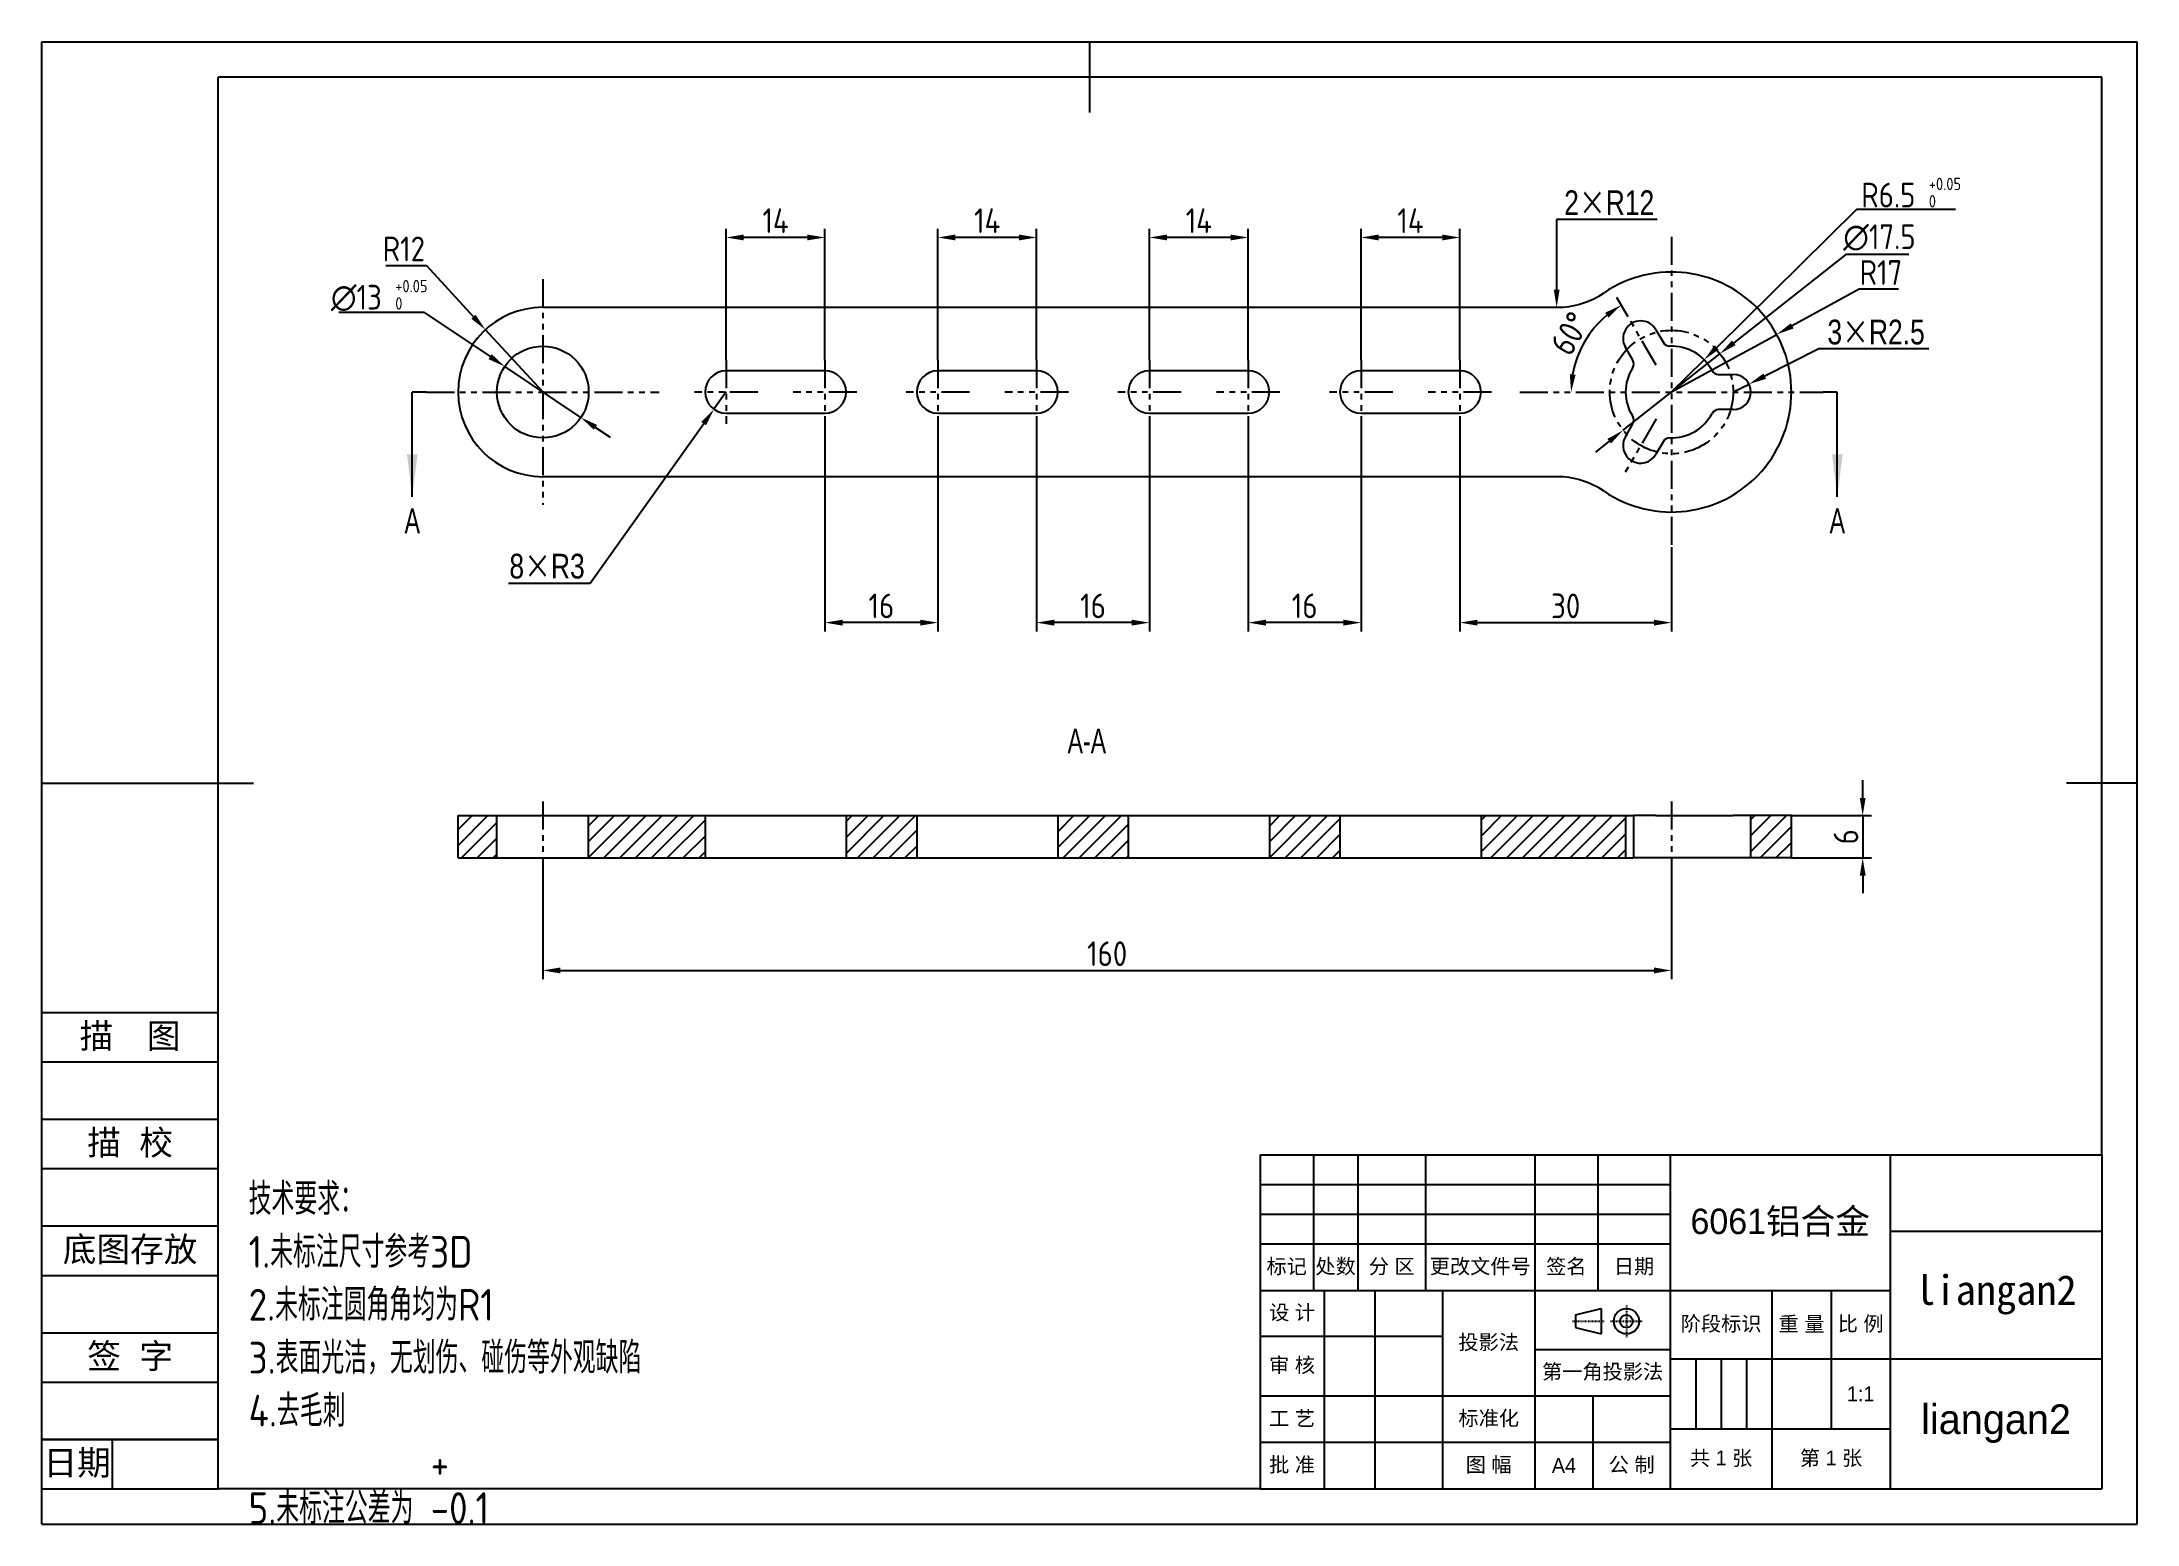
# Model space of a CAD drawing. Header units: millimetres. Extents: x 0 to 297, y 0 to 210.
import ezdxf
from ezdxf.enums import TextEntityAlignment as Align

# ---------------------------------------------------------------- set-up
doc = ezdxf.new("R2010")
doc.units = ezdxf.units.MM
doc.header["$LTSCALE"] = 0.25
doc.header["$PDMODE"] = 3
doc.header["$PDSIZE"] = 1
doc.linetypes.add('CENTER', pattern=[0.6, 0.375, -0.075, 0.075, -0.075])
doc.linetypes.add('PHANTOM2', pattern=[31.75, 15.875, -3.175, 3.175, -3.175, 3.175, -3.175])
doc.layers.get('0').update_dxf_attribs({"linetype": 'CONTINUOUS'})
doc.layers.get('Defpoints').update_dxf_attribs({"linetype": 'CONTINUOUS'})
for name, color, linetype in [('1剖面线', 2, 'CONTINUOUS'), ('1尺寸线', 3, 'CONTINUOUS'), ('2双点画线', 6, 'PHANTOM2'), ('BMQZJ_DXF_TEXT', 7, 'CONTINUOUS'), ('LIANGAN2_DXF_CONTINUOUS_LINE', 7, 'CONTINUOUS'), ('后壳_DXF_FORMAT', 7, 'CONTINUOUS'), ('后壳_DXF_HATCHING', 7, 'CONTINUOUS')]:
    doc.layers.add(name, color=color, linetype=linetype)
doc.styles.get("Standard").update_dxf_attribs({"font": 'CHANGFANGSONG.TTF'})
doc.styles.add('TEXTSTYLE_2', font='CHANGFANGSONG.TTF')
doc.styles.add('字母', font='gbenor.shx', dxfattribs={"height": 3.5, "bigfont": 'gbcbig.shx'})
doc.styles.add('汉字', font='gbenor.shx', dxfattribs={"height": 5, "bigfont": 'gbcbig.shx'})
doc.dimstyles.get("Standard").update_dxf_attribs({"dimtxt": 3.5, "dimasz": 3.5, "dimexe": 1.5, "dimexo": 0, "dimtad": 1, "dimdsep": 46, "dimtxsty": 'STANDARD', "dimblk": '_FILLED', "dimblk1": '_FILLED', "dimblk2": '_FILLED', "dimcen": 0.09, "dimclrt": 3, "dimazin": 2, "dimtol": 1, "dimtp": 0.01, "dimtm": 0.01, "dimtfac": 1, "dimtofl": 0, "dimtmove": 0, "dimatfit": 3, "dimldrblk": '_FILLED', "dimfxl": 1, "dimtolj": 1, "dimarcsym": 0})
doc.dimstyles.new('正常', dxfattribs={"dimtxt": 3.5, "dimasz": 2.5, "dimexe": 1.25, "dimexo": 0, "dimtad": 1, "dimtoh": 1, "dimdsep": 46, "dimtxsty": '字母', "dimcen": 2.5, "dimclrd": 3, "dimclre": 3, "dimclrt": 3, "dimadec": 0, "dimazin": 0, "dimtfac": 1, "dimtmove": 0, "dimatfit": 3, "dimfxl": 1, "dimarcsym": 0})

# ---------------------------------------------------------------- blocks, each defined once
blk = doc.blocks.new('*T5')
at = {"layer": '后壳_DXF_FORMAT', "color": 0, "linetype": 'ByBlock', "lineweight": -2, "transparency": 16777216}
for p, q in [((0, 67.48), (25, 67.48)), ((0, 0), (0, 67.48)), ((25, 0), (25, 67.48)), ((0, 60.48), (25, 60.48)), ((0, 52.36), (25, 52.36)), ((0, 45.36), (25, 45.36)), ((0, 37.24), (25, 37.24)), ((0, 30.24), (25, 30.24)), ((0, 22.12), (25, 22.12)), ((0, 15.12), (25, 15.12)), ((0, 7), (25, 7)), ((10, 0), (10, 7)), ((0, 0), (25, 0))]:
    blk.add_line(p, q, dxfattribs=at)
at = {"layer": '后壳_DXF_FORMAT', "color": 3, "linetype": 'Continuous', "transparency": 16777216, "char_height": 3.5, "attachment_point": 5, "style": 'TEXTSTYLE_2'}
for s, insert, width in [('{\\fSimSun|b0|i0|c134|p2;描  图}', (12.5, 63.98), 24.88), ('描  校', (12.5, 48.86), 24.88), ('底图存放', (12.5, 33.74), 24.88), ('签  字', (12.5, 18.62), 24.88), ('日期', (5, 3.5), 9.88)]:
    blk.add_mtext(s, dxfattribs=dict(at, insert=insert, width=width))
blk = doc.blocks.new('*T6')
at = {"layer": '后壳_DXF_FORMAT', "color": 0, "linetype": 'ByBlock', "lineweight": -2, "transparency": 16777216}
for p, q in [((0, 0), (119.32, 0)), ((0, 0), (0, -47.3)), ((7.55, 0), (7.55, -19.2)), ((13.86, 0), (13.86, -19.2)), ((23.46, 0), (23.46, -19.2)), ((38.96, 0), (38.96, -47.3)), ((47.87, 0), (47.87, -19.2)), ((58.15, 0), (58.15, -47.3)), ((89.32, 0), (89.32, -47.3)), ((119.32, 0), (119.32, -47.3)), ((0, -4.2), (58.15, -4.2)), ((0, -8.4), (58.15, -8.4)), ((89.32, -10.8), (119.32, -10.8)), ((0, -12.6), (58.15, -12.6)), ((0, -19.2), (89.32, -19.2)), ((9.06, -19.2), (9.06, -47.3)), ((16.26, -19.2), (16.26, -47.3)), ((25.86, -19.2), (25.86, -47.3)), ((72.55, -19.2), (72.55, -47.3)), ((80.95, -19.2), (80.95, -38.82)), ((0, -25.67), (25.86, -25.67)), ((38.96, -27.56), (58.15, -27.56)), ((58.15, -28.87), (119.32, -28.87)), ((61.75, -28.87), (61.75, -38.82)), ((65.35, -28.87), (65.35, -38.82)), ((68.95, -28.87), (68.95, -38.82)), ((0, -34.11), (58.15, -34.11)), ((47.18, -34.11), (47.18, -47.3)), ((0, -40.7), (58.15, -40.7)), ((58.15, -38.82), (89.32, -38.82)), ((0, -47.3), (119.32, -47.3))]:
    blk.add_line(p, q, dxfattribs=at)
at = {"layer": '后壳_DXF_FORMAT', "color": 3, "linetype": 'Continuous', "transparency": 16777216, "attachment_point": 5}
for s, insert, char_height, width in [('6061{\\fSimSun|b0|i0|c134|p2;铝合金}', (73.73, -9.6), 3.6, 31.0975), ('标记', (3.77, -15.9), 2.1, 7.474), ('处数', (10.7, -15.9), 2.1, 6.2372), ('分 区', (18.66, -15.9), 2.1, 9.528), ('更改文件号', (31.21, -15.9), 2.1, 15.4332), ('签名', (43.41, -15.9), 2.1, 8.836), ('日期', (53.01, -15.9), 2.1, 10.2064), ('设 计', (4.53, -22.43), 2.1, 8.9832), ('{\\fSimSun|b0|i0|c134|p2;阶段标识}', (65.35, -24.03), 2.1, 14.328), ('重 量', (76.75, -24.03), 2.1, 8.328), ('比 例', (85.13, -24.03), 2.1, 8.2975), ('投影法', (32.41, -26.65), 2.1, 13.0332), ('审 核', (4.53, -29.89), 2.1, 8.9832), ('第一角投影法', (48.55, -30.83), 2.1, 19.1144), ('1:1', (85.13, -33.84), 2.1, 8.2975), ('liangan2', (104.32, -38.08), 4.2, 29.928), ('工 艺', (4.53, -37.41), 2.1, 8.9832), ('标准化', (32.41, -37.41), 2.1, 13.0332), ('第 1 张', (80.93, -43.06), 2.1, 16.6975), ('批 准', (4.53, -44), 2.1, 8.9832), ('图 幅', (32.41, -44), 2.1, 13.0332), ('A4', (43.07, -44), 2.1, 8.1508), ('公 制', (52.67, -44), 2.1, 10.8917), ('共 1 张', (65.35, -43.06), 2.1, 14.328)]:
    blk.add_mtext(s, dxfattribs=dict(at, insert=insert, char_height=char_height, width=width))
at = {"layer": '后壳_DXF_FORMAT', "color": 0, "linetype": 'Continuous', "transparency": 16777216, "insert": (104.32, -19.83), "char_height": 4.2, "width": 29.928, "attachment_point": 5}
blk.add_mtext('{\\fSimSun|b0|i0|c134|p2;\\C3;liangan2}', dxfattribs=at)
blk = doc.blocks.new('FIRST_ANG02_BL2', base_point=(178, 28))
at = {"layer": '后壳_DXF_FORMAT', "color": 7, "linetype": 'Continuous'}
for p, q in [((170.5, 29.5), (176.5, 31)), ((176.5, 31), (176.5, 25)), ((170.5, 29.5), (170.5, 26.5)), ((170.5, 26.5), (176.5, 25))]:
    blk.add_line(p, q, dxfattribs=at)
at = {"layer": '后壳_DXF_FORMAT', "color": 1, "linetype": 'CENTER'}
for p, q in [((182.5, 31.75), (182.5, 24.25)), ((169.75, 28), (177.25, 28)), ((178.75, 28), (186.25, 28))]:
    blk.add_line(p, q, dxfattribs=at)
at = {"layer": '后壳_DXF_FORMAT', "color": 7, "linetype": 'Continuous'}
for radius in [3, 1.5]:
    blk.add_circle((182.5, 28), radius, dxfattribs=at)
blk = doc.blocks.new('_FILLED')
at = {"color": 0, "linetype": 'ByBlock'}
blk.add_solid([(0, 0), (-1, 0.143), (-1, -0.143)], dxfattribs=at)
blk = doc.blocks.new('XSEC_FILLED')
at = {"color": 0, "linetype": 'ByBlock'}
blk.add_solid([(0, 0), (-1, 0.125), (-1, -0.125)], dxfattribs=at)
blk = doc.blocks.new('*D201')
at = {"layer": '1尺寸线', "color": 3, "lineweight": -2, "transparency": 16777216}
for p, q in [((71, 92.38), (71, 77.19)), ((231, 92.38), (231, 77.19)), ((73.5, 78.44), (228.5, 78.44))]:
    blk.add_line(p, q, dxfattribs=at)
at = {"layer": '1尺寸线', "color": 3, "transparency": 16777216}
for points in [[(73.5, 78.86), (73.5, 78.02), (71, 78.44)], [(228.5, 78.86), (228.5, 78.02), (231, 78.44)]]:
    blk.add_solid(points, dxfattribs=at)
at = {"layer": 'Defpoints', "color": 0, "transparency": 16777216}
for p in [(71, 92.38), (231, 92.38), (231, 78.44)]:
    blk.add_point(p, dxfattribs=at)
at = {"layer": '1尺寸线', "color": 3, "transparency": 16777216, "insert": (151, 80.81), "char_height": 3.5, "attachment_point": 5, "style": '字母'}
blk.add_mtext('160', dxfattribs=at)
blk = doc.blocks.new('*D202')
at = {"layer": '1尺寸线', "color": 3, "lineweight": -2, "transparency": 16777216}
for p, q in [((258.1, 102.88), (258.1, 105.38)), ((248, 100.38), (259.35, 100.38)), ((258.1, 100.38), (258.1, 94.38)), ((248, 94.38), (259.35, 94.38)), ((258.1, 91.88), (258.1, 89.38))]:
    blk.add_line(p, q, dxfattribs=at)
at = {"layer": '1尺寸线', "color": 3, "transparency": 16777216}
for points in [[(257.69, 102.88), (258.52, 102.88), (258.1, 100.38)], [(257.69, 91.88), (258.52, 91.88), (258.1, 94.38)]]:
    blk.add_solid(points, dxfattribs=at)
at = {"layer": 'Defpoints', "color": 0, "transparency": 16777216}
for p in [(248, 100.38), (248, 94.38), (258.1, 94.38)]:
    blk.add_point(p, dxfattribs=at)
at = {"layer": '1尺寸线', "color": 3, "transparency": 16777216, "insert": (255.73, 97.38), "char_height": 3.5, "attachment_point": 5, "rotation": 90, "style": '字母'}
blk.add_mtext('6', dxfattribs=at)
blk = doc.blocks.new('*D203')
at = {"layer": '1尺寸线', "color": 3, "lineweight": -2, "transparency": 16777216}
for p, q in [((201, 155.9), (201, 126.47)), ((231, 138.4), (231, 126.47)), ((203.5, 127.72), (228.5, 127.72))]:
    blk.add_line(p, q, dxfattribs=at)
at = {"layer": '1尺寸线', "color": 3, "transparency": 16777216}
for points in [[(203.5, 128.14), (203.5, 127.3), (201, 127.72)], [(228.5, 128.14), (228.5, 127.3), (231, 127.72)]]:
    blk.add_solid(points, dxfattribs=at)
at = {"layer": 'Defpoints', "color": 0, "transparency": 16777216}
for p in [(201, 155.9), (231, 138.4), (231, 127.72)]:
    blk.add_point(p, dxfattribs=at)
at = {"layer": '1尺寸线', "color": 3, "transparency": 16777216, "insert": (216, 130.1), "char_height": 3.5, "attachment_point": 5, "style": '字母'}
blk.add_mtext('30', dxfattribs=at)
blk = doc.blocks.new('*D204')
at = {"layer": '1尺寸线', "color": 3, "lineweight": -2, "transparency": 16777216}
for p, q in [((187, 164.9), (187, 183.54)), ((198.5, 182.29), (189.5, 182.29)), ((201, 164.9), (201, 183.54))]:
    blk.add_line(p, q, dxfattribs=at)
at = {"layer": '1尺寸线', "color": 3, "transparency": 16777216}
for points in [[(189.5, 182.71), (189.5, 181.88), (187, 182.29)], [(198.5, 182.71), (198.5, 181.88), (201, 182.29)]]:
    blk.add_solid(points, dxfattribs=at)
at = {"layer": 'Defpoints', "color": 0, "transparency": 16777216}
for p in [(187, 182.29), (187, 164.9), (201, 164.9)]:
    blk.add_point(p, dxfattribs=at)
at = {"layer": '1尺寸线', "color": 3, "transparency": 16777216, "insert": (194, 184.67), "char_height": 3.5, "attachment_point": 5, "style": '字母'}
blk.add_mtext('14', dxfattribs=at)
blk = doc.blocks.new('*D205')
at = {"layer": '1尺寸线', "color": 3, "lineweight": -2, "transparency": 16777216}
for p, q in [((171, 155.9), (171, 126.47)), ((187, 155.9), (187, 126.47)), ((184.5, 127.72), (173.5, 127.72))]:
    blk.add_line(p, q, dxfattribs=at)
at = {"layer": '1尺寸线', "color": 3, "transparency": 16777216}
for points in [[(173.5, 128.14), (173.5, 127.3), (171, 127.72)], [(184.5, 128.14), (184.5, 127.3), (187, 127.72)]]:
    blk.add_solid(points, dxfattribs=at)
at = {"layer": 'Defpoints', "color": 0, "transparency": 16777216}
for p in [(171, 155.9), (187, 155.9), (171, 127.72)]:
    blk.add_point(p, dxfattribs=at)
at = {"layer": '1尺寸线', "color": 3, "transparency": 16777216, "insert": (179, 130.1), "char_height": 3.5, "attachment_point": 5, "style": '字母'}
blk.add_mtext('16', dxfattribs=at)
blk = doc.blocks.new('*D206')
at = {"layer": '1尺寸线', "color": 3, "lineweight": -2, "transparency": 16777216}
for p, q in [((157, 164.9), (157, 183.54)), ((168.5, 182.29), (159.5, 182.29)), ((171, 164.9), (171, 183.54))]:
    blk.add_line(p, q, dxfattribs=at)
at = {"layer": '1尺寸线', "color": 3, "transparency": 16777216}
for points in [[(159.5, 182.71), (159.5, 181.88), (157, 182.29)], [(168.5, 182.71), (168.5, 181.88), (171, 182.29)]]:
    blk.add_solid(points, dxfattribs=at)
at = {"layer": 'Defpoints', "color": 0, "transparency": 16777216}
for p in [(157, 182.29), (157, 164.9), (171, 164.9)]:
    blk.add_point(p, dxfattribs=at)
at = {"layer": '1尺寸线', "color": 3, "transparency": 16777216, "insert": (164, 184.67), "char_height": 3.5, "attachment_point": 5, "style": '字母'}
blk.add_mtext('14', dxfattribs=at)
blk = doc.blocks.new('*D207')
at = {"layer": '1尺寸线', "color": 3, "lineweight": -2, "transparency": 16777216}
for p, q in [((141, 155.9), (141, 126.47)), ((157, 155.9), (157, 126.47)), ((154.5, 127.72), (143.5, 127.72))]:
    blk.add_line(p, q, dxfattribs=at)
at = {"layer": '1尺寸线', "color": 3, "transparency": 16777216}
for points in [[(143.5, 128.14), (143.5, 127.3), (141, 127.72)], [(154.5, 128.14), (154.5, 127.3), (157, 127.72)]]:
    blk.add_solid(points, dxfattribs=at)
at = {"layer": 'Defpoints', "color": 0, "transparency": 16777216}
for p in [(141, 155.9), (157, 155.9), (141, 127.72)]:
    blk.add_point(p, dxfattribs=at)
at = {"layer": '1尺寸线', "color": 3, "transparency": 16777216, "insert": (149, 130.1), "char_height": 3.5, "attachment_point": 5, "style": '字母'}
blk.add_mtext('16', dxfattribs=at)
blk = doc.blocks.new('*D208')
at = {"layer": '1尺寸线', "color": 3, "lineweight": -2, "transparency": 16777216}
for p, q in [((127, 164.9), (127, 183.54)), ((138.5, 182.29), (129.5, 182.29)), ((141, 164.9), (141, 183.54))]:
    blk.add_line(p, q, dxfattribs=at)
at = {"layer": '1尺寸线', "color": 3, "transparency": 16777216}
for points in [[(129.5, 182.71), (129.5, 181.88), (127, 182.29)], [(138.5, 182.71), (138.5, 181.88), (141, 182.29)]]:
    blk.add_solid(points, dxfattribs=at)
at = {"layer": 'Defpoints', "color": 0, "transparency": 16777216}
for p in [(127, 182.29), (127, 164.9), (141, 164.9)]:
    blk.add_point(p, dxfattribs=at)
at = {"layer": '1尺寸线', "color": 3, "transparency": 16777216, "insert": (134, 184.67), "char_height": 3.5, "attachment_point": 5, "style": '字母'}
blk.add_mtext('14', dxfattribs=at)
blk = doc.blocks.new('*D209')
at = {"layer": '1尺寸线', "color": 3, "lineweight": -2, "transparency": 16777216}
for p, q in [((111, 155.9), (111, 126.47)), ((127, 155.9), (127, 126.47)), ((124.5, 127.72), (113.5, 127.72))]:
    blk.add_line(p, q, dxfattribs=at)
at = {"layer": '1尺寸线', "color": 3, "transparency": 16777216}
for points in [[(113.5, 128.14), (113.5, 127.3), (111, 127.72)], [(124.5, 128.14), (124.5, 127.3), (127, 127.72)]]:
    blk.add_solid(points, dxfattribs=at)
at = {"layer": 'Defpoints', "color": 0, "transparency": 16777216}
for p in [(111, 155.9), (127, 155.9), (111, 127.72)]:
    blk.add_point(p, dxfattribs=at)
at = {"layer": '1尺寸线', "color": 3, "transparency": 16777216, "insert": (119, 130.1), "char_height": 3.5, "attachment_point": 5, "style": '字母'}
blk.add_mtext('16', dxfattribs=at)
blk = doc.blocks.new('*D210')
at = {"layer": '1尺寸线', "color": 3, "lineweight": -2, "transparency": 16777216}
for p, q in [((97, 164.9), (97, 183.54)), ((108.5, 182.29), (99.5, 182.29)), ((111, 164.9), (111, 183.54))]:
    blk.add_line(p, q, dxfattribs=at)
at = {"layer": '1尺寸线', "color": 3, "transparency": 16777216}
for points in [[(99.5, 182.71), (99.5, 181.88), (97, 182.29)], [(108.5, 182.71), (108.5, 181.88), (111, 182.29)]]:
    blk.add_solid(points, dxfattribs=at)
at = {"layer": 'Defpoints', "color": 0, "transparency": 16777216}
for p in [(97, 182.29), (97, 164.9), (111, 164.9)]:
    blk.add_point(p, dxfattribs=at)
at = {"layer": '1尺寸线', "color": 3, "transparency": 16777216, "insert": (104, 184.67), "char_height": 3.5, "attachment_point": 5, "style": '字母'}
blk.add_mtext('14', dxfattribs=at)
blk = doc.blocks.new('*D211')
at = {"layer": '1尺寸线', "color": 3, "lineweight": -2, "transparency": 16777216}
for p, q in [((48.74, 178.3), (54.5, 178.3)), ((54.5, 178.3), (61.17, 171.06)), ((71, 160.4), (62.87, 169.22))]:
    blk.add_line(p, q, dxfattribs=at)
at = {"layer": '1尺寸线', "color": 3, "transparency": 16777216}
blk.add_solid([(61.48, 171.34), (60.87, 170.78), (62.87, 169.22)], dxfattribs=at)
at = {"layer": 'Defpoints', "color": 0, "transparency": 16777216}
for p in [(62.87, 169.22), (71, 160.4)]:
    blk.add_point(p, dxfattribs=at)
at = {"layer": '1尺寸线', "color": 3, "transparency": 16777216, "insert": (51.31, 180.67), "char_height": 3.5, "attachment_point": 5, "style": '字母'}
blk.add_mtext('R12', dxfattribs=at)
blk = doc.blocks.new('*D212')
at = {"layer": '1尺寸线', "color": 3, "lineweight": -2, "transparency": 16777216}
for p, q in [((257.59, 174.96), (248.11, 169.76)), ((263.17, 174.96), (257.59, 174.96)), ((231, 160.4), (245.91, 168.56))]:
    blk.add_line(p, q, dxfattribs=at)
at = {"layer": '1尺寸线', "color": 3, "transparency": 16777216}
blk.add_solid([(247.91, 170.13), (248.31, 169.4), (245.91, 168.56)], dxfattribs=at)
at = {"layer": 'Defpoints', "color": 0, "transparency": 16777216}
for p in [(245.91, 168.56), (231, 160.4)]:
    blk.add_point(p, dxfattribs=at)
at = {"layer": '1尺寸线', "color": 3, "transparency": 16777216, "insert": (260.69, 177.33), "char_height": 3.5, "attachment_point": 5, "style": '字母'}
blk.add_mtext('R17', dxfattribs=at)
blk = doc.blocks.new('*D213')
at = {"layer": '1尺寸线', "color": 3, "lineweight": -2, "transparency": 16777216}
for p, q in [((97, 160.4), (95.26, 157.95)), ((77.72, 133.33), (93.81, 155.92)), ((66.12, 133.33), (77.72, 133.33))]:
    blk.add_line(p, q, dxfattribs=at)
at = {"layer": '1尺寸线', "color": 3, "transparency": 16777216}
blk.add_solid([(93.47, 156.16), (94.15, 155.68), (95.26, 157.95)], dxfattribs=at)
at = {"layer": 'Defpoints', "color": 0, "transparency": 16777216}
for p in [(97, 160.4), (95.26, 157.95)]:
    blk.add_point(p, dxfattribs=at)
at = {"layer": '1尺寸线', "color": 3, "transparency": 16777216, "insert": (71.61, 135.7), "char_height": 3.5, "attachment_point": 5, "style": '字母'}
blk.add_mtext('{\\Fgdt|c134;\\W0.8;8\\fMS Gothic|b0|i0|c128|p49;\\C256;×\\Fgdt|c134;\\C3;R3}', dxfattribs=at)
blk = doc.blocks.new('*D214')
at = {"layer": '1尺寸线', "color": 3, "lineweight": -2, "transparency": 16777216}
for p, q in [((228.99, 184.84), (214.72, 184.84)), ((214.72, 184.84), (214.72, 174.9))]:
    blk.add_line(p, q, dxfattribs=at)
at = {"layer": '1尺寸线', "color": 3, "transparency": 16777216}
blk.add_solid([(214.31, 174.9), (215.14, 174.9), (214.72, 172.4)], dxfattribs=at)
at = {"layer": 'Defpoints', "color": 0, "transparency": 16777216}
for p in [(214.72, 184.4), (214.72, 172.4)]:
    blk.add_point(p, dxfattribs=at)
at = {"layer": '1尺寸线', "color": 3, "transparency": 16777216, "insert": (222.17, 187.22), "char_height": 3.5, "attachment_point": 5, "style": '字母'}
blk.add_mtext('{\\Fgdt|c134;\\W0.8;2\\fMS Gothic|b0|i0|c128|p49;\\C256;×\\Fgdt|c134;\\C3;R12}', dxfattribs=at)
blk = doc.blocks.new('*D215')
at = {"layer": '1尺寸线', "color": 3, "lineweight": -2, "transparency": 16777216}
for p, q in [((42.1, 171.69), (54.16, 171.69)), ((54.16, 171.69), (63.53, 165.41)), ((76.4, 156.78), (65.6, 164.02)), ((78.48, 155.39), (80.55, 153.99))]:
    blk.add_line(p, q, dxfattribs=at)
at = {"layer": '1尺寸线', "color": 3, "transparency": 16777216}
for points in [[(63.76, 165.76), (63.3, 165.06), (65.6, 164.02)], [(78.71, 155.73), (78.25, 155.04), (76.4, 156.78)]]:
    blk.add_solid(points, dxfattribs=at)
at = {"layer": 'Defpoints', "color": 0, "transparency": 16777216}
for p in [(65.6, 164.02), (76.4, 156.78)]:
    blk.add_point(p, dxfattribs=at)
at = {"layer": '1尺寸线', "color": 3, "transparency": 16777216, "insert": (47.82, 174.06), "char_height": 3.5, "attachment_point": 5, "style": '字母'}
blk.add_mtext('∅13 {\\H0.5x;\\S+0.05^ 0;}', dxfattribs=at)
blk = doc.blocks.new('*D216')
at = {"layer": '1尺寸线', "color": 3, "lineweight": -2, "transparency": 16777216}
for p, q in [((255.71, 179.9), (239.83, 167.37)), ((264.62, 179.9), (255.71, 179.9)), ((224.14, 154.98), (237.87, 165.82)), ((222.17, 153.43), (220.21, 151.88))]:
    blk.add_line(p, q, dxfattribs=at)
at = {"layer": '1尺寸线', "color": 3, "transparency": 16777216}
for points in [[(239.57, 167.7), (240.09, 167.04), (237.87, 165.82)], [(221.91, 153.75), (222.43, 153.1), (224.14, 154.98)]]:
    blk.add_solid(points, dxfattribs=at)
at = {"layer": 'Defpoints', "color": 0, "transparency": 16777216}
for p in [(237.87, 165.82), (224.14, 154.98)]:
    blk.add_point(p, dxfattribs=at)
at = {"layer": '1尺寸线', "color": 3, "transparency": 16777216, "insert": (260.48, 182.28), "char_height": 3.5, "attachment_point": 5, "style": '字母'}
blk.add_mtext('∅17.5', dxfattribs=at)
blk = doc.blocks.new('*D217')
at = {"layer": '1尺寸线', "color": 3, "lineweight": -2, "transparency": 16777216}
for p, q in [((257.23, 186.28), (237.41, 166.72)), ((271.28, 186.28), (257.23, 186.28)), ((231, 160.4), (235.63, 164.96))]:
    blk.add_line(p, q, dxfattribs=at)
at = {"layer": '1尺寸线', "color": 3, "transparency": 16777216}
blk.add_solid([(237.12, 167.02), (237.7, 166.42), (235.63, 164.96)], dxfattribs=at)
at = {"layer": 'Defpoints', "color": 0, "transparency": 16777216}
for p in [(235.63, 164.96), (231, 160.4)]:
    blk.add_point(p, dxfattribs=at)
at = {"layer": '1尺寸线', "color": 3, "transparency": 16777216, "insert": (264.98, 188.65), "char_height": 3.5, "attachment_point": 5, "style": '字母'}
blk.add_mtext('R6.5 {\\H0.5x;\\S+0.05^ 0;}', dxfattribs=at)
blk = doc.blocks.new('*D218')
at = {"layer": '1尺寸线', "color": 3, "lineweight": -2, "transparency": 16777216}
for p, q in [((251.89, 166.5), (244.22, 162.64)), ((267.48, 166.5), (251.89, 166.5)), ((239.75, 160.4), (241.99, 161.52))]:
    blk.add_line(p, q, dxfattribs=at)
at = {"layer": '1尺寸线', "color": 3, "transparency": 16777216}
blk.add_solid([(244.03, 163.02), (244.41, 162.27), (241.99, 161.52)], dxfattribs=at)
at = {"layer": 'Defpoints', "color": 0, "transparency": 16777216}
for p in [(239.75, 160.4), (241.99, 161.52)]:
    blk.add_point(p, dxfattribs=at)
at = {"layer": '1尺寸线', "color": 3, "transparency": 16777216, "insert": (260, 168.87), "char_height": 3.5, "attachment_point": 5, "style": '字母'}
blk.add_mtext('{\\Fgdt|c134;\\W0.8;3\\fMS Gothic|b0|i0|c128|p49;\\C256;×\\Fgdt|c134;\\C3;R2.5}', dxfattribs=at)
blk = doc.blocks.new('*D219')
at = {"layer": '1尺寸线', "color": 3, "lineweight": -2, "transparency": 16777216}
blk.add_line((224.44, 171.76), (223.26, 173.8), dxfattribs=at)
blk.add_arc((231, 160.4), 14.23, 130.0792, 169.9208, dxfattribs=at)
at = {"layer": '1尺寸线', "color": 3, "transparency": 16777216}
for points in [[(221.6, 171.63), (222.08, 170.94), (223.89, 172.72)], [(217.41, 162.85), (216.58, 162.92), (216.77, 160.4)]]:
    blk.add_solid(points, dxfattribs=at)
at = {"layer": 'Defpoints', "color": 0, "transparency": 16777216}
for p in [(220.1, 169.54), (224.44, 171.76), (228.82, 164.19), (209.5, 160.4), (252.5, 160.4)]:
    blk.add_point(p, dxfattribs=at)
at = {"layer": '1尺寸线', "color": 3, "transparency": 16777216, "insert": (216.62, 168.7), "char_height": 3.5, "attachment_point": 5, "rotation": 60, "style": '字母'}
blk.add_mtext('60°', dxfattribs=at)

msp = doc.modelspace()

# ---------------------------------------------------------------- hatches: boundary and pattern name
at = {"layer": '1剖面线'}
h = msp.add_hatch(dxfattribs=at)
h.set_pattern_fill('ANSI31', color=256, scale=0.5)
h.set_pattern_definition([(45, (231.0028, 160.3973), (-1.122532, 1.122532), [])])
h.paths.add_polyline_path([(64.503, 100.383), (59.003, 100.383), (59.003, 94.383), (64.503, 94.383)])
h.paths.add_polyline_path([(94.003, 100.383), (77.503, 100.383), (77.503, 94.383), (94.003, 94.383)])
h.paths.add_polyline_path([(124.003, 100.383), (114.003, 100.383), (114.003, 94.383), (124.003, 94.383)])
h.paths.add_polyline_path([(154.003, 100.383), (144.003, 100.383), (144.003, 94.383), (154.003, 94.383)])
h.paths.add_polyline_path([(184.003, 100.383), (174.003, 100.383), (174.003, 94.383), (184.003, 94.383)])
h.paths.add_polyline_path([(224.503, 100.383), (204.003, 100.383), (204.003, 94.383), (224.503, 94.383)])
h.paths.add_polyline_path([(248.003, 100.383), (242.253, 100.383), (242.253, 94.383), (248.003, 94.383)])

# ---------------------------------------------------------------- linework, layer by layer
at = {"layer": '2双点画线'}
for p, q in [((231.003, 182.397), (231.003, 138.397)), ((71.003, 176.397), (71.003, 144.397)), ((228.815, 164.186), (224.44, 171.764)), ((97.003, 164.897), (97.003, 155.897)), ((111.003, 164.897), (111.003, 155.897)), ((127.003, 164.897), (127.003, 155.897)), ((141.003, 164.897), (141.003, 155.897)), ((157.003, 164.897), (157.003, 155.897)), ((171.003, 164.897), (171.003, 155.897)), ((187.003, 164.897), (187.003, 155.897)), ((201.003, 164.897), (201.003, 155.897)), ((54.503, 160.397), (87.503, 160.397)), ((101.503, 160.397), (92.503, 160.397)), ((115.503, 160.397), (106.503, 160.397)), ((131.503, 160.397), (122.503, 160.397)), ((145.503, 160.397), (136.503, 160.397)), ((161.503, 160.397), (152.503, 160.397)), ((175.503, 160.397), (166.503, 160.397)), ((191.503, 160.397), (182.503, 160.397)), ((205.503, 160.397), (196.503, 160.397)), ((209.503, 160.397), (252.503, 160.397)), ((228.815, 156.608), (224.44, 149.031)), ((71.003, 102.383), (71.003, 92.383)), ((231.003, 102.383), (231.003, 92.383))]:
    msp.add_line(p, q, dxfattribs=at)
msp.add_circle((231.003, 160.397), 8.75, dxfattribs=at)
at = {"layer": 'LIANGAN2_DXF_CONTINUOUS_LINE', "color": 7, "linetype": 'Continuous'}
for p, q in [((71.003, 172.397), (214.724, 172.397)), ((225.521, 164.892), (224.463, 166.725)), ((228.793, 169.225), (229.851, 167.392)), ((111.003, 163.397), (97.003, 163.397)), ((141.003, 163.397), (127.003, 163.397)), ((171.003, 163.397), (157.003, 163.397)), ((201.003, 163.397), (187.003, 163.397)), ((237.636, 162.897), (239.753, 162.897)), ((239.753, 157.897), (237.636, 157.897)), ((97.003, 157.397), (111.003, 157.397)), ((127.003, 157.397), (141.003, 157.397)), ((157.003, 157.397), (171.003, 157.397)), ((187.003, 157.397), (201.003, 157.397)), ((224.463, 154.07), (225.521, 155.903)), ((229.851, 153.403), (228.793, 151.57)), ((214.724, 148.397), (71.003, 148.397)), ((59.003, 94.383), (59.003, 100.383)), ((59.003, 100.383), (225.501, 100.383)), ((64.503, 94.383), (64.503, 100.383)), ((77.503, 94.383), (77.503, 100.383)), ((94.003, 100.383), (94.003, 94.383)), ((114.003, 100.383), (114.003, 94.383)), ((124.003, 100.383), (124.003, 94.383)), ((144.003, 100.383), (144.003, 94.383)), ((154.003, 100.383), (154.003, 94.383)), ((174.003, 100.383), (174.003, 94.383)), ((184.003, 100.383), (184.003, 94.383)), ((204.003, 100.383), (204.003, 94.383)), ((224.503, 100.383), (224.503, 94.383)), ((225.501, 100.383), (225.655, 100.383)), ((228.793, 100.383), (225.655, 100.383)), ((225.655, 94.383), (225.655, 100.383)), ((228.793, 100.383), (239.753, 100.383)), ((248.003, 100.383), (239.753, 100.383)), ((242.253, 94.383), (242.253, 100.383)), ((248.003, 94.383), (248.003, 100.383)), ((59.003, 94.383), (225.501, 94.383)), ((225.655, 94.383), (225.501, 94.383)), ((228.793, 94.383), (225.655, 94.383)), ((239.753, 94.383), (228.793, 94.383)), ((248.003, 94.383), (239.753, 94.383))]:
    msp.add_line(p, q, dxfattribs=at)
msp.add_circle((71.003, 160.397), 6.5, dxfattribs=at)
for centre, radius, start, end in [((231.003, 160.397), 17, 235.85158, 124.14842), ((71.003, 160.397), 12, 90, 270), ((214.724, 184.397), 12, 270, 304.14842), ((226.628, 167.975), 2.5, 30, 210), ((230.717, 167.892), 1, 210, 272.18186), ((231.003, 160.397), 6.5, 27.81814, 92.18186), ((97.003, 160.397), 3, 90, 270), ((111.003, 160.397), 3, 270, 90), ((127.003, 160.397), 3, 90, 270), ((141.003, 160.397), 3, 270, 90), ((157.003, 160.397), 3, 90, 270), ((171.003, 160.397), 3, 270, 90), ((187.003, 160.397), 3, 90, 270), ((201.003, 160.397), 3, 270, 90), ((231.003, 160.397), 6.5, 147.81814, 212.18186), ((224.655, 164.392), 1, 327.81814, 30), ((237.636, 163.897), 1, 207.81814, 270), ((239.753, 160.397), 2.5, 270, 90), ((237.636, 156.897), 1, 90, 152.18186), ((224.655, 156.403), 1, 330, 32.18186), ((231.003, 160.397), 6.5, 267.81814, 332.18186), ((226.628, 152.82), 2.5, 150, 330), ((230.717, 152.903), 1, 87.81814, 150), ((214.724, 136.397), 12, 55.85158, 90)]:
    msp.add_arc(centre, radius, start, end, dxfattribs=at)
at = {"layer": '后壳_DXF_FORMAT', "color": 1, "linetype": 'Continuous'}
for p, q in [((0, 0), (0, 210)), ((0, 210), (297, 210)), ((297, 0), (297, 210)), ((25, 12), (0, 12)), ((10, 5), (10, 12)), ((0, 0), (297, 0))]:
    msp.add_line(p, q, dxfattribs=at)
at = {"layer": '后壳_DXF_FORMAT', "color": 7, "linetype": 'Continuous'}
for p, q in [((148.5, 210), (148.5, 200)), ((25, 72.48), (25, 205)), ((292, 205), (25, 205)), ((292, 52.302), (292, 205)), ((0, 105), (30, 105)), ((297, 105), (287, 105)), ((172.684, 5), (25, 5))]:
    msp.add_line(p, q, dxfattribs=at)
at = {"layer": '后壳_DXF_HATCHING', "color": 7}
for p, q in [((54.503, 160.397), (52.503, 160.397)), ((254.503, 160.397), (252.503, 160.397))]:
    msp.add_line(p, q, dxfattribs=at)

# ---------------------------------------------------------------- block references
for name, p in [('*T5', (0, 5)), ('*T6', (172.684, 52.302))]:
    msp.add_blockref(name, p)
at = {"layer": '后壳_DXF_FORMAT', "color": 1, "linetype": 'Continuous', "xscale": 0.6, "yscale": 0.6, "zscale": 0.6}
msp.add_blockref('FIRST_ANG02_BL2', (221.914, 28.737), dxfattribs=at)

# ---------------------------------------------------------------- texts
at = {"layer": '2双点画线', "color": 2, "insert": (29.306, 48.325), "char_height": 4.5, "attachment_point": 1, "style": '汉字'}
msp.add_mtext_dynamic_manual_height_columns('技术要求：\\P1.未标注尺寸参考3D\\P2.未标注圆角角均为R1\\P3.表面光洁，无划伤、碰伤等外观缺陷\\P4.去毛刺\\P5.未标注公差为 \\S+^ -;0.1', width=102.60538, gutter_width=1, heights=[43.325], dxfattribs=at)
at = {"layer": 'BMQZJ_DXF_TEXT', "linetype": 'Continuous', "width": 0.7}
for s, p in [('A', (52.503, 140.397)), ('A', (254.503, 140.397)), ('A-A', (148.123, 109.198))]:
    msp.add_text(s, height=3.5, dxfattribs=at).set_placement(p, align=Align.CENTER)

# ---------------------------------------------------------------- dimensions: what is measured, and where the dimension line sits
at = {"layer": '1尺寸线'}
for center, mpoint, text, picture, middle in [((231.003, 160.397), (235.629, 164.963), '<> {\\H0.5x;\\S+0.05^ 0;}', '*D217', (264.982, 186.278)), ((214.724, 184.397), (214.724, 172.397), '{\\Fgdt|c134;\\W0.8;2\\fMS Gothic|b0|i0|c128|p49;\\C256;×\\Fgdt|c134;\\C3;<>}', '*D214', (222.168, 184.842)), ((239.753, 160.397), (241.986, 161.521), '{\\Fgdt|c134;\\W0.8;3\\fMS Gothic|b0|i0|c128|p49;\\C256;×\\Fgdt|c134;\\C3;<>}', '*D218', (259.997, 166.499)), ((97.003, 160.397), (95.262, 157.954), '{\\Fgdt|c134;\\W0.8;8\\fMS Gothic|b0|i0|c128|p49;\\C256;×\\Fgdt|c134;\\C3;<>}', '*D213', (71.61, 133.326))]:
    dim = msp.add_radius_dim(center=center, mpoint=mpoint, text=text, dimstyle='正常', dxfattribs=at)
    dim.commit()
    dim.dimension.update_dxf_attribs({"geometry": picture, "text_midpoint": middle, "dimtype": 164})
for base, p1, p2, picture, middle in [((97.003, 182.293), (111.003, 164.897), (97.003, 164.897), '*D210', (104.003, 184.668)), ((127.003, 182.293), (141.003, 164.897), (127.003, 164.897), '*D208', (134.003, 184.668)), ((157.003, 182.293), (171.003, 164.897), (157.003, 164.897), '*D206', (164.003, 184.668)), ((187.003, 182.293), (201.003, 164.897), (187.003, 164.897), '*D204', (194.003, 184.668)), ((111.003, 127.721), (127.003, 155.897), (111.003, 155.897), '*D209', (119.003, 130.096)), ((141.003, 127.721), (157.003, 155.897), (141.003, 155.897), '*D207', (149.003, 130.096)), ((171.003, 127.721), (187.003, 155.897), (171.003, 155.897), '*D205', (179.003, 130.096)), ((231.003, 127.721), (201.003, 155.897), (231.003, 138.397), '*D203', (216.003, 130.096)), ((231.003, 78.439), (71.003, 92.383), (231.003, 92.383), '*D201', (151.003, 80.814))]:
    dim = msp.add_linear_dim(base=base, p1=p1, p2=p2, dimstyle='正常', dxfattribs=at)
    dim.commit()
    dim.dimension.update_dxf_attribs({"geometry": picture, "text_midpoint": middle})
dim = msp.add_diameter_dim_2p(p1=(224.135, 154.976), p2=(237.871, 165.819), dimstyle='正常', dxfattribs=at)
dim.commit()
dim.dimension.update_dxf_attribs({"geometry": '*D216', "text_midpoint": (260.476, 179.9), "dimtype": 163})
for center, mpoint, picture, middle in [((71.003, 160.397), (62.869, 169.22), '*D211', (51.31, 178.297)), ((231.003, 160.397), (245.913, 168.564), '*D212', (260.694, 174.959))]:
    dim = msp.add_radius_dim(center=center, mpoint=mpoint, dimstyle='正常', dxfattribs=at)
    dim.commit()
    dim.dimension.update_dxf_attribs({"geometry": picture, "text_midpoint": middle, "dimtype": 164})
dim = msp.add_diameter_dim_2p(p1=(76.402, 156.778), p2=(65.604, 164.017), text='<> {\\H0.5x;\\S+0.05^ 0;}', dimstyle='正常', dxfattribs=at)
dim.commit()
dim.dimension.update_dxf_attribs({"geometry": '*D215', "text_midpoint": (47.817, 171.69), "dimtype": 163})
dim = msp.add_angular_dim_2l(base=(220.102, 169.544), line1=((209.503, 160.397), (252.503, 160.397)), line2=((228.815, 164.186), (224.44, 171.764)), dimstyle='正常', dxfattribs=at)
dim.commit()
dim.dimension.update_dxf_attribs({"geometry": '*D219', "text_midpoint": (216.623, 168.7)})
dim = msp.add_linear_dim(base=(258.104, 94.383), p1=(248.003, 100.383), p2=(248.003, 94.383), angle=90, dimstyle='正常', dxfattribs=at)
dim.commit()
dim.dimension.update_dxf_attribs({"geometry": '*D202', "text_midpoint": (255.729, 97.383)})

# ---------------------------------------------------------------- leaders
at = {"layer": '后壳_DXF_HATCHING', "color": 7, "linetype": 'Continuous'}
for points in [[(52.503, 145.547), (52.503, 160.397)], [(254.503, 145.547), (254.503, 160.397)]]:
    msp.add_leader(points, dimstyle='STANDARD', override={"dimasz": 6, "dimtad": 0, "dimldrblk": 'XSEC_FILLED'}, dxfattribs=at)

doc.saveas('drawing.dxf')
